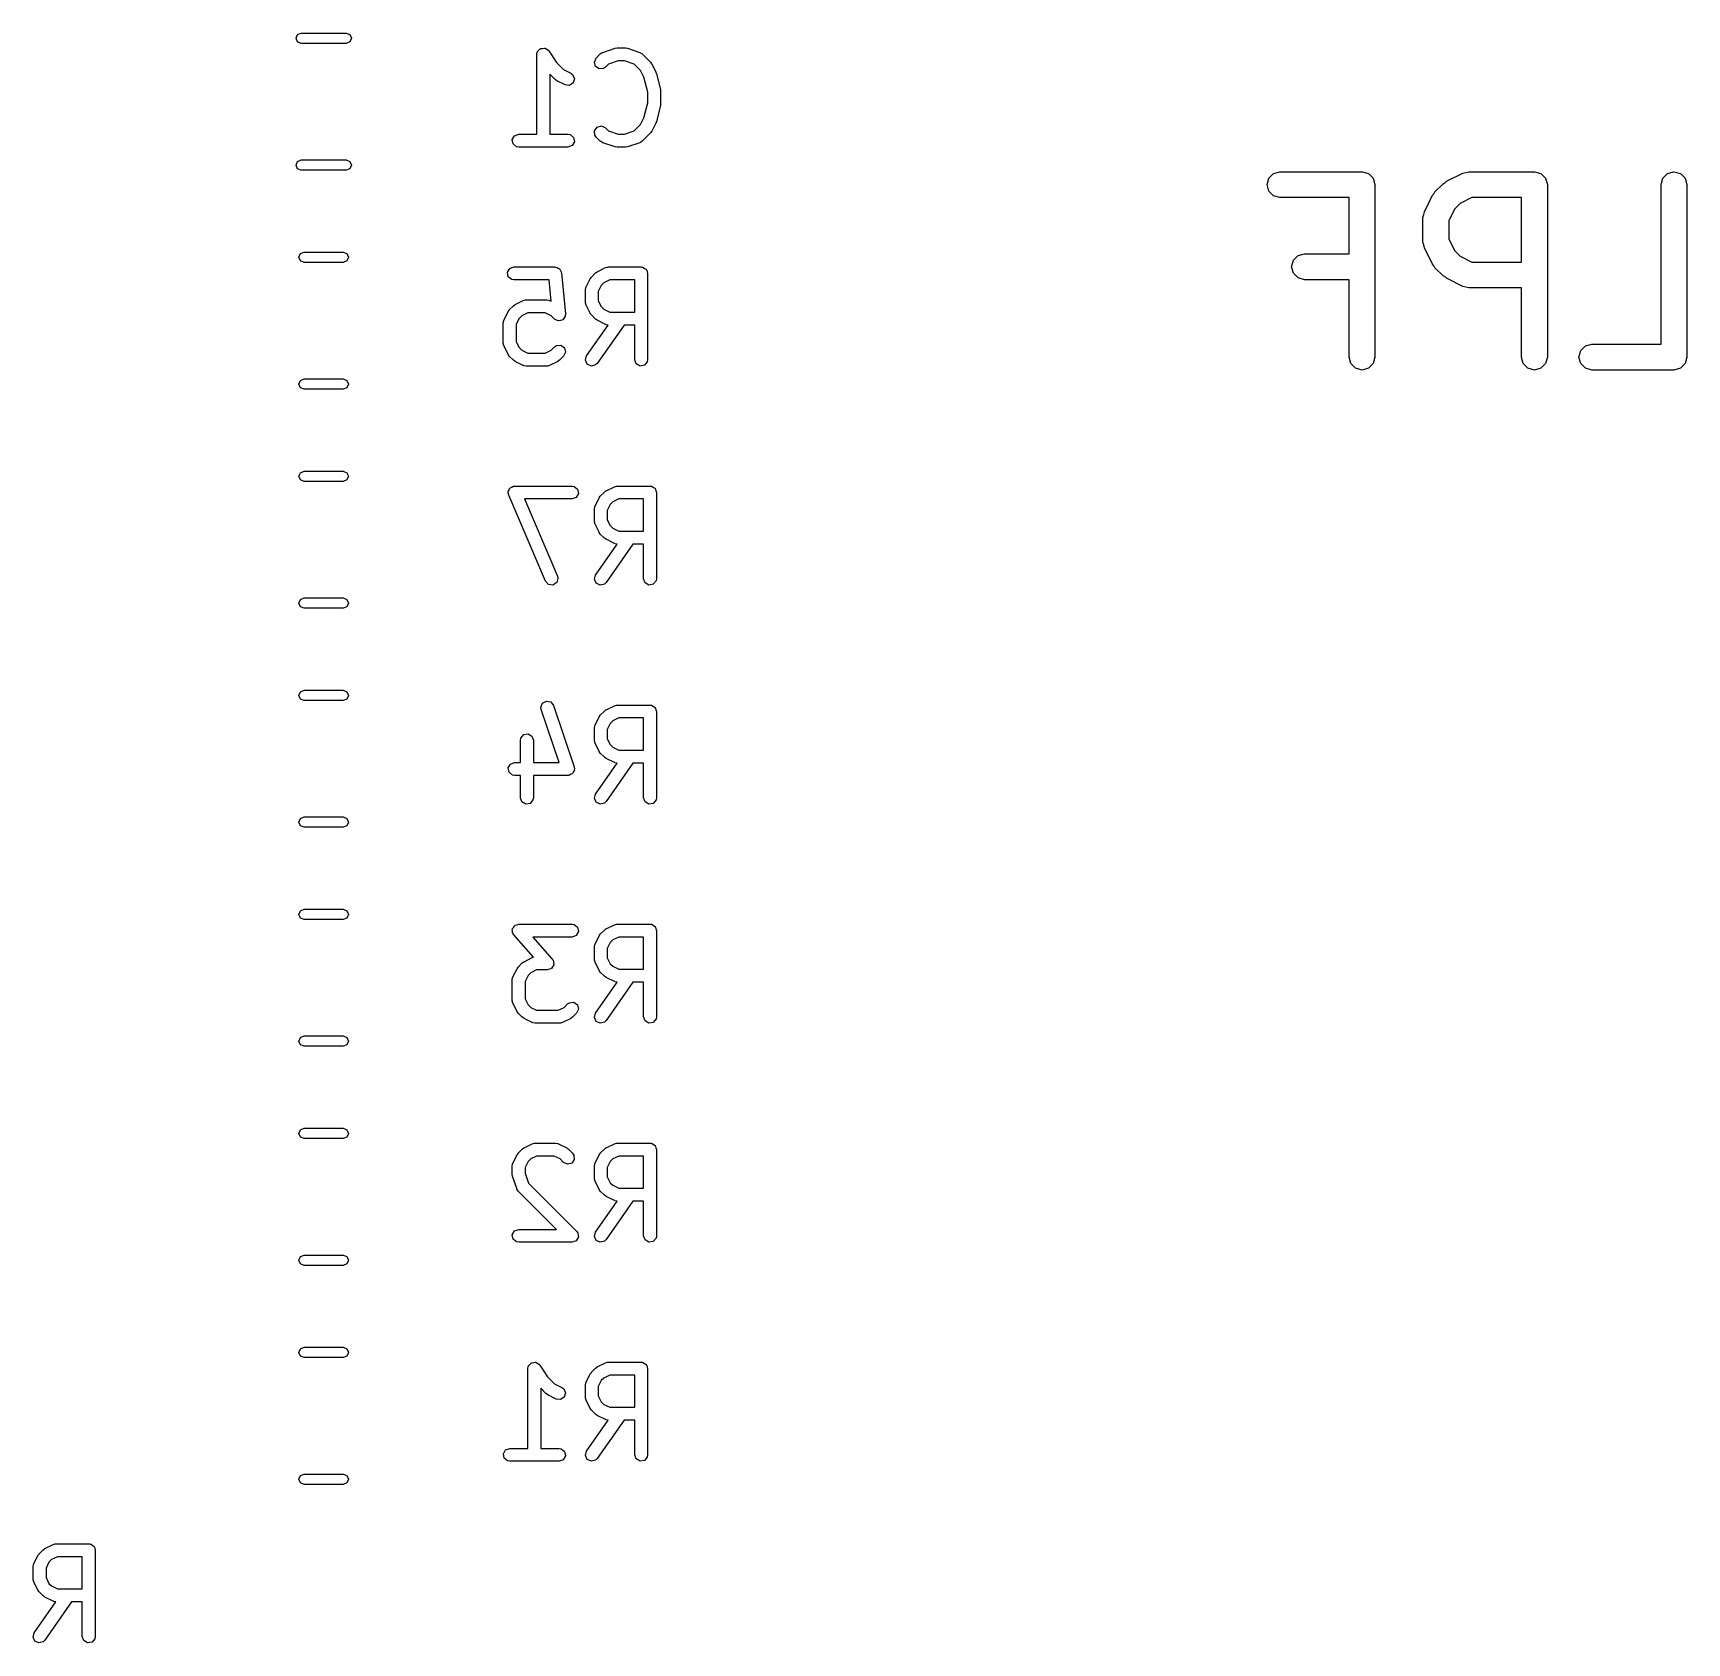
# Model space of a CAD drawing. Extents: x 62 to 228, y -146 to -46.
# Drawn here: x 109.53 to 128.72, y -65.35 to -46.68 of the extents above; entities that cross this region are included whole.
import ezdxf

# ---------------------------------------------------------------- set-up
doc = ezdxf.new("R2010")
doc.units = 0
doc.layers.add('BLACK', color=7, linetype='CONTINUOUS')

msp = doc.modelspace()

# ---------------------------------------------------------------- linework, layer by layer
at = {"layer": 'BLACK', "linetype": 'CONTINUOUS'}
for p, q in [((112.582, -46.7376), (112.599, -46.6952)), ((112.599, -46.78), (112.582, -46.7376)), ((112.599, -46.6952), (112.642, -46.6776)), ((112.642, -46.7976), (112.599, -46.78)), ((112.642, -46.6776), (113.164, -46.6776)), ((113.164, -46.7976), (112.642, -46.7976)), ((113.164, -46.6776), (113.207, -46.6952)), ((113.207, -46.78), (113.164, -46.7976)), ((113.207, -46.6952), (113.224, -46.7376)), ((113.224, -46.7376), (113.207, -46.78)), ((115.376, -46.925), (115.381, -46.8993)), ((115.376, -47.85), (115.376, -46.925)), ((115.381, -46.8993), (115.383, -46.896)), ((115.383, -46.896), (115.384, -46.8917)), ((115.384, -46.8917), (115.4, -46.8767)), ((115.4, -46.8767), (115.413, -46.86)), ((115.413, -46.86), (115.418, -46.8593)), ((115.418, -46.8593), (115.421, -46.8563)), ((115.421, -46.8563), (115.443, -46.8549)), ((115.443, -46.8549), (115.464, -46.8511)), ((115.464, -46.8511), (115.468, -46.8533)), ((115.468, -46.8533), (115.472, -46.853)), ((115.472, -46.853), (115.49, -46.8659)), ((115.49, -46.8659), (115.508, -46.8768)), ((115.508, -46.8768), (115.51, -46.8808)), ((115.51, -46.8808), (115.513, -46.8834)), ((115.513, -46.8834), (115.605, -47.0201)), ((116.043, -47.0137), (116.065, -46.9672)), ((116.065, -46.9672), (116.112, -46.9196)), ((116.112, -46.9196), (116.134, -46.9046)), ((116.134, -46.9046), (116.138, -46.9042)), ((116.138, -46.9042), (116.142, -46.9014)), ((116.142, -46.9014), (116.284, -46.8538)), ((116.32, -47), (116.206, -47.0382)), ((116.284, -46.8538), (116.307, -46.8505)), ((116.307, -46.8505), (116.308, -46.85)), ((116.308, -46.85), (116.403, -46.85)), ((116.391, -47), (116.32, -47)), ((116.506, -47.0382), (116.391, -47)), ((116.403, -46.85), (116.425, -46.8539)), ((116.425, -46.8539), (116.427, -46.8538)), ((116.427, -46.8538), (116.57, -46.9014)), ((116.57, -46.9014), (116.593, -46.9139)), ((116.593, -46.9139), (116.595, -46.9177)), ((116.595, -46.9177), (116.599, -46.9196)), ((116.599, -46.9196), (116.695, -47.0148)), ((115.588, -47.2161), (115.526, -47.1537)), ((115.526, -47.1537), (115.526, -47.85)), ((115.605, -47.0201), (115.686, -47.1014)), ((115.686, -47.1014), (115.77, -47.1436)), ((115.77, -47.1436), (115.791, -47.1591)), ((115.791, -47.1591), (115.812, -47.2062)), ((116.056, -47.0632), (116.043, -47.0137)), ((116.098, -47.0927), (116.056, -47.0632)), ((116.149, -47.0882), (116.098, -47.0927)), ((116.171, -47.0733), (116.149, -47.0882)), ((116.206, -47.0382), (116.171, -47.0733)), ((116.58, -47.1123), (116.506, -47.0382)), ((116.618, -47.1893), (116.58, -47.1123)), ((116.662, -47.3628), (116.618, -47.1893)), ((116.695, -47.0148), (116.707, -47.0332)), ((116.707, -47.0332), (116.709, -47.0343)), ((116.709, -47.0343), (116.756, -47.1295)), ((116.756, -47.1295), (116.76, -47.1419)), ((116.76, -47.1419), (116.762, -47.1449)), ((116.762, -47.1449), (116.809, -47.3354)), ((115.59, -47.2168), (115.588, -47.2161)), ((115.608, -47.2302), (115.59, -47.2168)), ((115.703, -47.2778), (115.608, -47.2302)), ((115.754, -47.2836), (115.703, -47.2778)), ((115.797, -47.2554), (115.754, -47.2836)), ((115.812, -47.2062), (115.797, -47.2554)), ((116.662, -47.4872), (116.662, -47.3628)), ((116.809, -47.3354), (116.811, -47.3503)), ((116.811, -47.3503), (116.812, -47.3536)), ((116.812, -47.3536), (116.812, -47.4964)), ((116.618, -47.6607), (116.662, -47.4872)), ((116.809, -47.5146), (116.762, -47.7051)), ((116.812, -47.4964), (116.809, -47.5112)), ((116.809, -47.5112), (116.809, -47.5146)), ((116.045, -47.8103), (116.075, -47.7683)), ((116.075, -47.7683), (116.124, -47.755)), ((116.124, -47.755), (116.171, -47.7767)), ((116.506, -47.8118), (116.58, -47.7377)), ((116.58, -47.7377), (116.618, -47.6607)), ((116.756, -47.7204), (116.709, -47.8157)), ((116.757, -47.7169), (116.756, -47.7204)), ((116.762, -47.7051), (116.757, -47.7169)), ((115.091, -47.912), (115.117, -47.8675)), ((115.1, -47.9625), (115.091, -47.912)), ((115.14, -47.9955), (115.1, -47.9625)), ((115.117, -47.8675), (115.165, -47.85)), ((115.165, -47.85), (115.376, -47.85)), ((115.526, -47.85), (115.737, -47.85)), ((115.737, -47.85), (115.762, -47.8545)), ((115.762, -47.8545), (115.802, -47.8875)), ((115.811, -47.938), (115.785, -47.9824)), ((115.802, -47.8875), (115.811, -47.938)), ((116.05, -47.8614), (116.045, -47.8103)), ((116.065, -47.8828), (116.05, -47.8614)), ((116.112, -47.9304), (116.065, -47.8828)), ((116.116, -47.9323), (116.112, -47.9304)), ((116.119, -47.9361), (116.116, -47.9323)), ((116.142, -47.9485), (116.119, -47.9361)), ((116.284, -47.9961), (116.142, -47.9485)), ((116.171, -47.7767), (116.206, -47.8118)), ((116.206, -47.8118), (116.32, -47.85)), ((116.32, -47.85), (116.391, -47.85)), ((116.391, -47.85), (116.506, -47.8118)), ((116.57, -47.9485), (116.427, -47.9961)), ((116.573, -47.9457), (116.57, -47.9485)), ((116.578, -47.9453), (116.573, -47.9457)), ((116.599, -47.9304), (116.578, -47.9453)), ((116.695, -47.8352), (116.599, -47.9304)), ((116.709, -47.8157), (116.695, -47.8337)), ((116.695, -47.8337), (116.695, -47.8352)), ((112.599, -48.1652), (112.642, -48.1476)), ((112.642, -48.1476), (113.164, -48.1476)), ((113.164, -48.1476), (113.207, -48.1652)), ((115.165, -48), (115.14, -47.9955)), ((115.737, -48), (115.165, -48)), ((115.785, -47.9824), (115.737, -48)), ((116.286, -47.9961), (116.284, -47.9961)), ((116.308, -48), (116.286, -47.9961)), ((116.403, -48), (116.308, -48)), ((116.405, -47.9994), (116.403, -48)), ((116.427, -47.9961), (116.405, -47.9994)), ((112.582, -48.2076), (112.599, -48.1652)), ((112.599, -48.25), (112.582, -48.2076)), ((112.642, -48.2676), (112.599, -48.25)), ((113.164, -48.2676), (112.642, -48.2676)), ((113.207, -48.25), (113.164, -48.2676)), ((113.207, -48.1652), (113.224, -48.2076)), ((113.224, -48.2076), (113.207, -48.25)), ((123.866, -48.3598), (123.921, -48.3049)), ((123.921, -48.3049), (123.996, -48.2848)), ((123.996, -48.2848), (124.948, -48.2848)), ((124.948, -48.2848), (125.023, -48.3049)), ((125.023, -48.3049), (125.078, -48.3598)), ((125.929, -48.3958), (126.119, -48.3006)), ((126.119, -48.3006), (126.153, -48.2937)), ((126.153, -48.2937), (126.186, -48.2848)), ((126.186, -48.2848), (126.948, -48.2848)), ((126.948, -48.2848), (127.023, -48.3049)), ((127.023, -48.3049), (127.078, -48.3598)), ((128.437, -48.3598), (128.492, -48.3049)), ((128.492, -48.3049), (128.567, -48.2848)), ((128.567, -48.2848), (128.642, -48.3049)), ((128.642, -48.3049), (128.697, -48.3598)), ((123.846, -48.4348), (123.866, -48.3598)), ((123.866, -48.5098), (123.846, -48.4348)), ((123.921, -48.5647), (123.866, -48.5098)), ((125.078, -48.3598), (125.098, -48.4348)), ((125.098, -48.4348), (125.098, -50.4348)), ((125.782, -48.5401), (125.794, -48.5192)), ((125.794, -48.5192), (125.89, -48.4239)), ((125.89, -48.4239), (125.911, -48.4119)), ((125.911, -48.4119), (125.929, -48.3958)), ((127.078, -48.3598), (127.098, -48.4348)), ((127.098, -48.4348), (127.098, -50.4348)), ((128.417, -48.4348), (128.437, -48.3598)), ((128.417, -50.2848), (128.417, -48.4348)), ((128.697, -48.3598), (128.717, -48.4348)), ((128.717, -48.4348), (128.717, -50.4348)), ((123.996, -48.5848), (123.921, -48.5647)), ((124.798, -48.5848), (123.996, -48.5848)), ((124.798, -49.2371), (124.798, -48.5848)), ((125.671, -48.7486), (125.766, -48.5582)), ((125.766, -48.5582), (125.782, -48.5401)), ((126.024, -48.7141), (125.955, -48.8511)), ((126.085, -48.6533), (126.024, -48.7141)), ((126.222, -48.5848), (126.085, -48.6533)), ((126.798, -48.5848), (126.222, -48.5848)), ((126.798, -49.3324), (126.798, -48.5848)), ((125.655, -48.8157), (125.664, -48.7824)), ((125.655, -49.1014), (125.655, -48.8157)), ((125.664, -48.7824), (125.671, -48.7486)), ((125.955, -48.8511), (125.955, -49.066)), ((125.664, -49.1347), (125.655, -49.1014)), ((125.955, -49.066), (126.024, -49.203)), ((112.616, -49.2776), (112.634, -49.2352)), ((112.634, -49.32), (112.616, -49.2776)), ((112.634, -49.2352), (112.676, -49.2176)), ((112.676, -49.2176), (113.13, -49.2176)), ((113.13, -49.2176), (113.172, -49.2352)), ((113.172, -49.2352), (113.19, -49.2776)), ((113.19, -49.2776), (113.172, -49.32)), ((124.152, -49.3121), (124.206, -49.2572)), ((124.206, -49.2572), (124.281, -49.2371)), ((124.281, -49.2371), (124.798, -49.2371)), ((125.671, -49.1685), (125.664, -49.1347)), ((125.766, -49.359), (125.671, -49.1685)), ((126.024, -49.203), (126.085, -49.2639)), ((126.085, -49.2639), (126.222, -49.3324)), ((112.676, -49.3376), (112.634, -49.32)), ((113.13, -49.3376), (112.676, -49.3376)), ((113.172, -49.32), (113.13, -49.3376)), ((115.036, -49.452), (115.061, -49.4075)), ((115.044, -49.5025), (115.036, -49.452)), ((115.061, -49.4075), (115.109, -49.39)), ((115.109, -49.39), (115.586, -49.39)), ((115.586, -49.39), (115.59, -49.3907)), ((115.59, -49.3907), (115.591, -49.3902)), ((115.591, -49.3902), (115.594, -49.3915)), ((115.594, -49.3915), (115.611, -49.3945)), ((115.611, -49.3945), (115.623, -49.4047)), ((115.623, -49.4047), (115.638, -49.4113)), ((115.638, -49.4113), (115.643, -49.4207)), ((115.643, -49.4207), (115.651, -49.4275)), ((115.651, -49.4275), (115.653, -49.4432)), ((115.653, -49.4432), (115.66, -49.4575)), ((115.66, -49.4575), (115.708, -49.9337)), ((116.009, -49.5072), (116.056, -49.4596)), ((116.056, -49.4596), (116.075, -49.4467)), ((116.075, -49.4467), (116.076, -49.4455)), ((116.076, -49.4455), (116.171, -49.3979)), ((116.171, -49.3979), (116.196, -49.3905)), ((116.196, -49.3905), (116.2, -49.3915)), ((116.2, -49.3915), (116.205, -49.39)), ((116.205, -49.39), (116.586, -49.39)), ((116.586, -49.39), (116.595, -49.3917)), ((116.595, -49.3917), (116.599, -49.3911)), ((116.599, -49.3911), (116.602, -49.3928)), ((116.602, -49.3928), (116.611, -49.3945)), ((116.611, -49.3945), (116.626, -49.407)), ((116.626, -49.407), (116.643, -49.4168)), ((116.643, -49.4168), (116.645, -49.4231)), ((116.645, -49.4231), (116.651, -49.4275)), ((116.651, -49.4275), (116.654, -49.4467)), ((116.654, -49.4467), (116.661, -49.465)), ((116.661, -49.465), (116.661, -50.465)), ((124.131, -49.3871), (124.152, -49.3121)), ((124.152, -49.4621), (124.131, -49.3871)), ((124.206, -49.517), (124.152, -49.4621)), ((125.782, -49.3771), (125.766, -49.359)), ((125.794, -49.398), (125.782, -49.3771)), ((125.89, -49.4932), (125.794, -49.398)), ((125.911, -49.5053), (125.89, -49.4932)), ((126.222, -49.3324), (126.798, -49.3324)), ((115.084, -49.5355), (115.044, -49.5025)), ((115.109, -49.54), (115.084, -49.5355)), ((115.518, -49.54), (115.109, -49.54)), ((115.543, -49.7882), (115.518, -49.54)), ((115.939, -49.6555), (115.944, -49.6298)), ((115.939, -49.7983), (115.939, -49.6555)), ((115.944, -49.6298), (115.947, -49.6264)), ((115.947, -49.6219), (115.995, -49.5267)), ((115.947, -49.6264), (115.947, -49.6219)), ((115.995, -49.5267), (116.008, -49.5087)), ((116.008, -49.5087), (116.009, -49.5072)), ((116.123, -49.6046), (116.089, -49.6732)), ((116.089, -49.6732), (116.089, -49.7806)), ((116.154, -49.5742), (116.123, -49.6046)), ((116.222, -49.54), (116.154, -49.5742)), ((116.511, -49.54), (116.222, -49.54)), ((116.511, -49.9138), (116.511, -49.54)), ((124.281, -49.5371), (124.206, -49.517)), ((124.798, -49.5371), (124.281, -49.5371)), ((124.798, -50.4348), (124.798, -49.5371)), ((125.929, -49.5213), (125.911, -49.5053)), ((126.119, -49.6165), (125.929, -49.5213)), ((126.153, -49.6235), (126.119, -49.6165)), ((126.186, -49.6324), (126.153, -49.6235)), ((126.798, -49.6324), (126.186, -49.6324)), ((126.798, -50.4348), (126.798, -49.6324)), ((115.056, -49.8881), (115.104, -49.8405)), ((115.104, -49.8405), (115.122, -49.8277)), ((115.122, -49.8277), (115.123, -49.8265)), ((115.123, -49.8265), (115.219, -49.7789)), ((115.219, -49.7789), (115.244, -49.7714)), ((115.244, -49.7714), (115.248, -49.7725)), ((115.248, -49.7725), (115.252, -49.7709)), ((115.252, -49.7709), (115.49, -49.7709)), ((115.49, -49.7709), (115.516, -49.7755)), ((115.516, -49.7755), (115.519, -49.7783)), ((115.519, -49.7783), (115.524, -49.7789)), ((115.524, -49.7789), (115.543, -49.7882)), ((115.941, -49.8025), (115.939, -49.7983)), ((115.94, -49.8069), (115.941, -49.8025)), ((115.947, -49.8319), (115.94, -49.8069)), ((115.995, -49.9271), (115.947, -49.8319)), ((116.089, -49.7806), (116.123, -49.8491)), ((116.123, -49.8491), (116.154, -49.8795)), ((116.154, -49.8795), (116.222, -49.9138)), ((114.987, -50.0364), (114.991, -50.0108)), ((114.987, -50.2745), (114.987, -50.0364)), ((114.991, -50.0108), (114.994, -50.0073)), ((114.994, -50.0073), (114.995, -50.0029)), ((114.995, -50.0029), (115.042, -49.9076)), ((115.042, -49.9076), (115.056, -49.8896)), ((115.056, -49.8896), (115.056, -49.8881)), ((115.171, -49.9856), (115.137, -50.0541)), ((115.137, -50.0541), (115.137, -50.2568)), ((115.201, -49.9552), (115.171, -49.9856)), ((115.27, -49.9209), (115.201, -49.9552)), ((115.473, -49.9209), (115.27, -49.9209)), ((115.541, -49.9552), (115.473, -49.9209)), ((115.58, -49.9942), (115.541, -49.9552)), ((115.581, -49.9944), (115.58, -49.9942)), ((115.581, -49.9949), (115.581, -49.9944)), ((115.604, -50.0052), (115.581, -49.9949)), ((115.627, -50.0159), (115.604, -50.0052)), ((115.628, -50.016), (115.627, -50.0158)), ((115.627, -50.0158), (115.627, -50.0159)), ((115.652, -50.0091), (115.628, -50.016)), ((115.676, -50.0026), (115.652, -50.0091)), ((115.677, -50.0022), (115.676, -50.0026)), ((115.691, -49.9812), (115.677, -50.0021)), ((115.677, -50.0021), (115.677, -50.0022)), ((115.706, -49.9606), (115.691, -49.9812)), ((115.708, -49.9337), (115.706, -49.9597)), ((115.706, -49.9597), (115.706, -49.9601)), ((115.706, -49.9601), (115.706, -49.9606)), ((115.953, -50.422), (116.204, -50.0636)), ((115.996, -49.9282), (115.995, -49.9271)), ((116.009, -49.9466), (115.996, -49.9282)), ((116.056, -49.9942), (116.009, -49.9466)), ((116.058, -49.9949), (116.056, -49.9942)), ((116.076, -50.0083), (116.058, -49.9949)), ((116.171, -50.0559), (116.076, -50.0083)), ((116.387, -50.0638), (116.076, -50.508)), ((116.176, -50.0564), (116.171, -50.0559)), ((116.179, -50.0593), (116.176, -50.0564)), ((116.204, -50.0636), (116.179, -50.0593)), ((116.222, -49.9138), (116.511, -49.9138)), ((116.511, -50.0638), (116.387, -50.0638)), ((116.511, -50.465), (116.511, -50.0638)), ((115.137, -50.2568), (115.171, -50.3253)), ((114.988, -50.2787), (114.987, -50.2745)), ((114.987, -50.2831), (114.988, -50.2787)), ((114.995, -50.308), (114.987, -50.2831)), ((115.042, -50.4033), (114.995, -50.308)), ((115.044, -50.4044), (115.042, -50.4033)), ((115.056, -50.4228), (115.044, -50.4044)), ((115.104, -50.4704), (115.056, -50.4228)), ((115.171, -50.3253), (115.201, -50.3557)), ((115.201, -50.3557), (115.27, -50.39)), ((115.27, -50.39), (115.473, -50.39)), ((115.473, -50.39), (115.541, -50.3557)), ((115.541, -50.3557), (115.58, -50.3167)), ((115.58, -50.3167), (115.602, -50.3018)), ((115.602, -50.3018), (115.653, -50.2973)), ((115.686, -50.4228), (115.639, -50.4704)), ((115.653, -50.2973), (115.695, -50.3267)), ((115.708, -50.3763), (115.686, -50.4228)), ((115.695, -50.3267), (115.708, -50.3763)), ((115.939, -50.4715), (115.953, -50.422)), ((124.818, -50.5098), (124.798, -50.4348)), ((125.098, -50.4348), (125.078, -50.5098)), ((126.818, -50.5098), (126.798, -50.4348)), ((127.098, -50.4348), (127.078, -50.5098)), ((127.465, -50.4348), (127.485, -50.3598)), ((127.485, -50.5098), (127.465, -50.4348)), ((127.485, -50.3598), (127.54, -50.3049)), ((127.54, -50.3049), (127.615, -50.2848)), ((127.615, -50.2848), (128.417, -50.2848)), ((128.717, -50.4348), (128.697, -50.5098)), ((115.105, -50.4711), (115.104, -50.4704)), ((115.123, -50.4844), (115.105, -50.4711)), ((115.219, -50.5321), (115.123, -50.4844)), ((115.223, -50.5326), (115.219, -50.5321)), ((115.227, -50.5355), (115.223, -50.5326)), ((115.252, -50.54), (115.227, -50.5355)), ((115.49, -50.54), (115.252, -50.54)), ((115.495, -50.5384), (115.49, -50.54)), ((115.499, -50.5395), (115.495, -50.5384)), ((115.524, -50.5321), (115.499, -50.5395)), ((115.619, -50.4844), (115.524, -50.5321)), ((115.62, -50.4833), (115.619, -50.4844)), ((115.639, -50.4704), (115.62, -50.4833)), ((115.961, -50.518), (115.939, -50.4715)), ((116.008, -50.5397), (115.961, -50.518)), ((116.057, -50.5264), (116.008, -50.5397)), ((116.076, -50.508), (116.057, -50.5264)), ((116.528, -50.5132), (116.511, -50.465)), ((116.573, -50.5388), (116.528, -50.5132)), ((116.623, -50.5299), (116.573, -50.5388)), ((116.656, -50.4906), (116.623, -50.5299)), ((116.661, -50.465), (116.656, -50.4906)), ((124.873, -50.5647), (124.818, -50.5098)), ((124.948, -50.5848), (124.873, -50.5647)), ((125.023, -50.5647), (124.948, -50.5848)), ((125.078, -50.5098), (125.023, -50.5647)), ((126.873, -50.5647), (126.818, -50.5098)), ((126.948, -50.5848), (126.873, -50.5647)), ((127.023, -50.5647), (126.948, -50.5848)), ((127.078, -50.5098), (127.023, -50.5647)), ((127.54, -50.5647), (127.485, -50.5098)), ((127.615, -50.5848), (127.54, -50.5647)), ((128.567, -50.5848), (127.615, -50.5848)), ((128.642, -50.5647), (128.567, -50.5848)), ((128.697, -50.5098), (128.642, -50.5647)), ((112.616, -50.7476), (112.634, -50.7052)), ((112.634, -50.79), (112.616, -50.7476)), ((112.634, -50.7052), (112.676, -50.6876)), ((112.676, -50.8076), (112.634, -50.79)), ((112.676, -50.6876), (113.13, -50.6876)), ((113.13, -50.8076), (112.676, -50.8076)), ((113.13, -50.6876), (113.172, -50.7052)), ((113.172, -50.79), (113.13, -50.8076)), ((113.172, -50.7052), (113.19, -50.7476)), ((113.19, -50.7476), (113.172, -50.79)), ((112.616, -51.8176), (112.634, -51.7752)), ((112.634, -51.7752), (112.676, -51.7576)), ((112.676, -51.7576), (113.13, -51.7576)), ((113.13, -51.7576), (113.172, -51.7752)), ((113.172, -51.7752), (113.19, -51.8176)), ((112.634, -51.86), (112.616, -51.8176)), ((112.676, -51.8776), (112.634, -51.86)), ((113.13, -51.8776), (112.676, -51.8776)), ((113.172, -51.86), (113.13, -51.8776)), ((113.19, -51.8176), (113.172, -51.86)), ((115.044, -51.992), (115.053, -51.9768)), ((115.053, -51.9768), (115.058, -51.9601)), ((115.058, -51.9601), (115.065, -51.9552)), ((115.065, -51.9552), (115.069, -51.9475)), ((115.069, -51.9475), (115.086, -51.9415)), ((115.086, -51.9415), (115.101, -51.932)), ((115.101, -51.932), (115.109, -51.933)), ((115.109, -51.933), (115.118, -51.93)), ((115.118, -51.93), (115.784, -51.93)), ((115.784, -51.93), (115.81, -51.9345)), ((115.81, -51.9345), (115.849, -51.9675)), ((115.849, -51.9675), (115.858, -52.018)), ((116.16, -51.9996), (116.178, -51.9867)), ((116.178, -51.9867), (116.179, -51.9855)), ((116.179, -51.9855), (116.275, -51.9379)), ((116.275, -51.9379), (116.3, -51.9305)), ((116.3, -51.9305), (116.304, -51.9315)), ((116.304, -51.9315), (116.308, -51.93)), ((116.308, -51.93), (116.689, -51.93)), ((116.689, -51.93), (116.699, -51.9317)), ((116.699, -51.9317), (116.702, -51.9311)), ((116.702, -51.9311), (116.705, -51.9328)), ((116.705, -51.9328), (116.715, -51.9345)), ((116.715, -51.9345), (116.73, -51.947)), ((116.73, -51.947), (116.747, -51.9568)), ((116.747, -51.9568), (116.749, -51.9631)), ((116.749, -51.9631), (116.754, -51.9675)), ((116.754, -51.9675), (116.757, -51.9867)), ((116.757, -51.9867), (116.764, -52.005)), ((115.043, -52.0092), (115.045, -52.0007)), ((115.049, -52.0345), (115.043, -52.0092)), ((115.045, -52.0007), (115.044, -51.992)), ((115.477, -53.0345), (115.049, -52.0345)), ((115.784, -52.08), (115.231, -52.08)), ((115.231, -52.08), (115.615, -52.9754)), ((115.833, -52.0624), (115.784, -52.08)), ((115.858, -52.018), (115.833, -52.0624)), ((116.043, -52.1955), (116.047, -52.1698)), ((116.047, -52.1698), (116.05, -52.1664)), ((116.05, -52.1664), (116.051, -52.1619)), ((116.051, -52.1619), (116.098, -52.0667)), ((116.098, -52.0667), (116.112, -52.0487)), ((116.112, -52.0472), (116.16, -51.9996)), ((116.112, -52.0487), (116.112, -52.0472)), ((116.227, -52.1446), (116.193, -52.2132)), ((116.257, -52.1142), (116.227, -52.1446)), ((116.326, -52.08), (116.257, -52.1142)), ((116.614, -52.08), (116.326, -52.08)), ((116.614, -52.4538), (116.614, -52.08)), ((116.764, -52.005), (116.764, -53.005)), ((116.043, -52.3383), (116.043, -52.1955)), ((116.044, -52.3425), (116.043, -52.3383)), ((116.043, -52.3469), (116.044, -52.3425)), ((116.051, -52.3719), (116.043, -52.3469)), ((116.098, -52.4671), (116.051, -52.3719)), ((116.193, -52.2132), (116.193, -52.3206)), ((116.193, -52.3206), (116.227, -52.3891)), ((116.099, -52.4682), (116.098, -52.4671)), ((116.112, -52.4866), (116.099, -52.4682)), ((116.16, -52.5342), (116.112, -52.4866)), ((116.161, -52.5349), (116.16, -52.5342)), ((116.179, -52.5483), (116.161, -52.5349)), ((116.275, -52.5959), (116.179, -52.5483)), ((116.227, -52.3891), (116.257, -52.4195)), ((116.257, -52.4195), (116.326, -52.4538)), ((116.326, -52.4538), (116.614, -52.4538)), ((116.056, -52.962), (116.307, -52.6036)), ((116.49, -52.6038), (116.179, -53.048)), ((116.279, -52.5964), (116.275, -52.5959)), ((116.282, -52.5993), (116.279, -52.5964)), ((116.307, -52.6036), (116.282, -52.5993)), ((116.614, -52.6038), (116.49, -52.6038)), ((116.614, -53.005), (116.614, -52.6038)), ((115.512, -53.0719), (115.477, -53.0345)), ((115.563, -53.078), (115.512, -53.0719)), ((115.606, -53.0499), (115.563, -53.078)), ((115.621, -53.0008), (115.606, -53.0499)), ((115.615, -52.9754), (115.621, -53.0008)), ((116.043, -53.0115), (116.056, -52.962)), ((116.065, -53.058), (116.043, -53.0115)), ((116.111, -53.0797), (116.065, -53.058)), ((116.161, -53.0664), (116.111, -53.0797)), ((116.179, -53.048), (116.161, -53.0664)), ((116.632, -53.0532), (116.614, -53.005)), ((116.676, -53.0788), (116.632, -53.0532)), ((116.727, -53.0699), (116.676, -53.0788)), ((116.76, -53.0306), (116.727, -53.0699)), ((116.764, -53.005), (116.76, -53.0306)), ((112.616, -53.2876), (112.634, -53.2452)), ((112.634, -53.33), (112.616, -53.2876)), ((112.634, -53.2452), (112.676, -53.2276)), ((112.676, -53.3476), (112.634, -53.33)), ((112.676, -53.2276), (113.13, -53.2276)), ((113.13, -53.2276), (113.172, -53.2452)), ((113.172, -53.33), (113.13, -53.3476)), ((113.172, -53.2452), (113.19, -53.2876)), ((113.19, -53.2876), (113.172, -53.33)), ((113.13, -53.3476), (112.676, -53.3476)), ((112.616, -54.3576), (112.634, -54.3152)), ((112.634, -54.4), (112.616, -54.3576)), ((112.634, -54.3152), (112.676, -54.2976)), ((112.676, -54.4176), (112.634, -54.4)), ((112.676, -54.2976), (113.13, -54.2976)), ((113.13, -54.4176), (112.676, -54.4176)), ((113.13, -54.2976), (113.172, -54.3152)), ((113.172, -54.4), (113.13, -54.4176)), ((113.172, -54.3152), (113.19, -54.3576)), ((113.19, -54.3576), (113.172, -54.4)), ((115.424, -54.4953), (115.443, -54.4476)), ((115.443, -54.4476), (115.488, -54.4232)), ((115.488, -54.4232), (115.538, -54.4335)), ((115.538, -54.4335), (115.57, -54.4736)), ((115.57, -54.4736), (115.808, -55.1879)), ((116.179, -54.5255), (116.275, -54.4779)), ((116.275, -54.4779), (116.3, -54.4705)), ((116.3, -54.4705), (116.304, -54.4715)), ((116.304, -54.4715), (116.308, -54.47)), ((116.308, -54.47), (116.689, -54.47)), ((116.689, -54.47), (116.699, -54.4717)), ((116.699, -54.4717), (116.702, -54.4711)), ((116.702, -54.4711), (116.705, -54.4728)), ((116.705, -54.4728), (116.715, -54.4745)), ((116.715, -54.4745), (116.73, -54.487)), ((115.427, -54.5211), (115.424, -54.4953)), ((115.633, -55.1366), (115.427, -54.5211)), ((116.051, -54.7019), (116.098, -54.6067)), ((116.098, -54.6067), (116.112, -54.5887)), ((116.112, -54.5872), (116.16, -54.5396)), ((116.112, -54.5887), (116.112, -54.5872)), ((116.16, -54.5396), (116.178, -54.5267)), ((116.178, -54.5267), (116.179, -54.5255)), ((116.257, -54.6542), (116.227, -54.6846)), ((116.326, -54.62), (116.257, -54.6542)), ((116.614, -54.62), (116.326, -54.62)), ((116.614, -54.9938), (116.614, -54.62)), ((116.73, -54.487), (116.747, -54.4968)), ((116.747, -54.4968), (116.749, -54.5031)), ((116.749, -54.5031), (116.754, -54.5075)), ((116.754, -54.5075), (116.757, -54.5267)), ((116.757, -54.5267), (116.764, -54.545)), ((116.764, -54.545), (116.764, -55.545)), ((115.186, -54.8783), (115.19, -54.8527)), ((115.19, -54.8527), (115.223, -54.8134)), ((115.223, -54.8134), (115.274, -54.8045)), ((115.274, -54.8045), (115.318, -54.8301)), ((115.318, -54.8301), (115.336, -54.8783)), ((116.043, -54.7355), (116.047, -54.7098)), ((116.043, -54.8783), (116.043, -54.7355)), ((116.047, -54.7098), (116.05, -54.7064)), ((116.05, -54.7064), (116.051, -54.7019)), ((116.227, -54.6846), (116.193, -54.7532)), ((116.193, -54.7532), (116.193, -54.8606)), ((116.193, -54.8606), (116.227, -54.9291)), ((115.186, -55.1366), (115.186, -54.8783)), ((115.336, -54.8783), (115.336, -55.1366)), ((116.044, -54.8825), (116.043, -54.8783)), ((116.043, -54.8869), (116.044, -54.8825)), ((116.051, -54.9119), (116.043, -54.8869)), ((116.098, -55.0071), (116.051, -54.9119)), ((116.099, -55.0082), (116.098, -55.0071)), ((116.112, -55.0266), (116.099, -55.0082)), ((116.16, -55.0742), (116.112, -55.0266)), ((116.227, -54.9291), (116.257, -54.9595)), ((116.257, -54.9595), (116.326, -54.9938)), ((116.326, -54.9938), (116.614, -54.9938)), ((115.044, -55.1986), (115.069, -55.1542)), ((115.053, -55.2491), (115.044, -55.1986)), ((115.092, -55.2821), (115.053, -55.2491)), ((115.069, -55.1542), (115.118, -55.1366)), ((115.118, -55.1366), (115.186, -55.1366)), ((115.336, -55.1366), (115.633, -55.1366)), ((115.8, -55.2424), (115.793, -55.2614)), ((115.811, -55.2247), (115.8, -55.2424)), ((115.808, -55.1879), (115.812, -55.2137)), ((115.812, -55.2137), (115.81, -55.219)), ((115.81, -55.219), (115.811, -55.2247)), ((116.056, -55.502), (116.307, -55.1436)), ((116.161, -55.0749), (116.16, -55.0742)), ((116.179, -55.0883), (116.161, -55.0749)), ((116.275, -55.1359), (116.179, -55.0883)), ((116.49, -55.1438), (116.179, -55.588)), ((116.279, -55.1364), (116.275, -55.1359)), ((116.282, -55.1393), (116.279, -55.1364)), ((116.307, -55.1436), (116.282, -55.1393)), ((116.614, -55.1438), (116.49, -55.1438)), ((116.614, -55.545), (116.614, -55.1438)), ((115.118, -55.2866), (115.092, -55.2821)), ((115.186, -55.2866), (115.118, -55.2866)), ((115.186, -55.545), (115.186, -55.2866)), ((115.737, -55.2866), (115.336, -55.2866)), ((115.336, -55.2866), (115.336, -55.545)), ((115.742, -55.2847), (115.737, -55.2866)), ((115.748, -55.2858), (115.742, -55.2847)), ((115.766, -55.2761), (115.748, -55.2858)), ((115.785, -55.2691), (115.766, -55.2761)), ((115.788, -55.2641), (115.785, -55.2691)), ((115.793, -55.2614), (115.788, -55.2641)), ((115.203, -55.5932), (115.186, -55.545)), ((115.247, -55.6188), (115.203, -55.5932)), ((115.298, -55.6099), (115.247, -55.6188)), ((115.331, -55.5706), (115.298, -55.6099)), ((115.336, -55.545), (115.331, -55.5706)), ((116.043, -55.5515), (116.056, -55.502)), ((116.065, -55.598), (116.043, -55.5515)), ((116.111, -55.6197), (116.065, -55.598)), ((116.161, -55.6064), (116.111, -55.6197)), ((116.179, -55.588), (116.161, -55.6064)), ((116.632, -55.5932), (116.614, -55.545)), ((116.676, -55.6188), (116.632, -55.5932)), ((116.727, -55.6099), (116.676, -55.6188)), ((116.76, -55.5706), (116.727, -55.6099)), ((116.764, -55.545), (116.76, -55.5706)), ((112.616, -55.8276), (112.634, -55.7852)), ((112.634, -55.87), (112.616, -55.8276)), ((112.634, -55.7852), (112.676, -55.7676)), ((112.676, -55.7676), (113.13, -55.7676)), ((113.13, -55.7676), (113.172, -55.7852)), ((113.172, -55.7852), (113.19, -55.8276)), ((113.19, -55.8276), (113.172, -55.87)), ((112.676, -55.8876), (112.634, -55.87)), ((113.13, -55.8876), (112.676, -55.8876)), ((113.172, -55.87), (113.13, -55.8876)), ((112.616, -56.8976), (112.634, -56.8552)), ((112.634, -56.94), (112.616, -56.8976)), ((112.634, -56.8552), (112.676, -56.8376)), ((112.676, -56.9576), (112.634, -56.94)), ((112.676, -56.8376), (113.13, -56.8376)), ((113.13, -56.9576), (112.676, -56.9576)), ((113.13, -56.8376), (113.172, -56.8552)), ((113.172, -56.94), (113.13, -56.9576)), ((113.172, -56.8552), (113.19, -56.8976)), ((113.19, -56.8976), (113.172, -56.94)), ((115.091, -57.072), (115.094, -57.0668)), ((115.095, -57.0919), (115.091, -57.072)), ((115.094, -57.0608), (115.107, -57.045)), ((115.094, -57.0668), (115.094, -57.0608)), ((115.095, -57.1121), (115.095, -57.0919)), ((115.1, -57.1194), (115.095, -57.1121)), ((115.1, -57.1225), (115.1, -57.1194)), ((115.103, -57.1247), (115.1, -57.1225)), ((115.109, -57.1344), (115.103, -57.1247)), ((115.107, -57.045), (115.117, -57.0275)), ((115.337, -57.3946), (115.109, -57.1344)), ((115.117, -57.0275), (115.123, -57.0255)), ((115.123, -57.0255), (115.126, -57.0208)), ((115.126, -57.0208), (115.146, -57.0169)), ((115.146, -57.0169), (115.165, -57.01)), ((115.165, -57.01), (115.784, -57.01)), ((115.784, -57.16), (115.331, -57.16)), ((115.331, -57.16), (115.555, -57.4165)), ((115.784, -57.01), (115.81, -57.0145)), ((115.833, -57.1424), (115.784, -57.16)), ((115.81, -57.0145), (115.849, -57.0475)), ((115.858, -57.098), (115.833, -57.1424)), ((115.849, -57.0475), (115.858, -57.098)), ((116.051, -57.2419), (116.098, -57.1467)), ((116.098, -57.1467), (116.112, -57.1287)), ((116.112, -57.1272), (116.16, -57.0796)), ((116.112, -57.1287), (116.112, -57.1272)), ((116.16, -57.0796), (116.178, -57.0667)), ((116.178, -57.0667), (116.179, -57.0655)), ((116.179, -57.0655), (116.275, -57.0179)), ((116.326, -57.16), (116.257, -57.1942)), ((116.275, -57.0179), (116.3, -57.0105)), ((116.3, -57.0105), (116.304, -57.0115)), ((116.304, -57.0115), (116.308, -57.01)), ((116.308, -57.01), (116.689, -57.01)), ((116.614, -57.16), (116.326, -57.16)), ((116.614, -57.5338), (116.614, -57.16)), ((116.689, -57.01), (116.699, -57.0117)), ((116.699, -57.0117), (116.702, -57.0111)), ((116.702, -57.0111), (116.705, -57.0128)), ((116.705, -57.0128), (116.715, -57.0145)), ((116.715, -57.0145), (116.73, -57.027)), ((116.73, -57.027), (116.747, -57.0368)), ((116.747, -57.0368), (116.749, -57.0431)), ((116.749, -57.0431), (116.754, -57.0475)), ((116.754, -57.0475), (116.757, -57.0667)), ((116.757, -57.0667), (116.764, -57.085)), ((116.764, -57.085), (116.764, -58.085)), ((116.043, -57.2755), (116.047, -57.2498)), ((116.043, -57.4183), (116.043, -57.2755)), ((116.047, -57.2498), (116.05, -57.2464)), ((116.05, -57.2464), (116.051, -57.2419)), ((116.227, -57.2246), (116.193, -57.2932)), ((116.193, -57.2932), (116.193, -57.4006)), ((116.257, -57.1942), (116.227, -57.2246)), ((115.098, -57.6229), (115.146, -57.5276)), ((115.146, -57.5276), (115.159, -57.5096)), ((115.159, -57.5096), (115.16, -57.5081)), ((115.16, -57.5081), (115.207, -57.4605)), ((115.207, -57.4605), (115.226, -57.4477)), ((115.226, -57.4477), (115.227, -57.4465)), ((115.227, -57.4465), (115.322, -57.3989)), ((115.373, -57.5409), (115.305, -57.5752)), ((115.322, -57.3989), (115.337, -57.3946)), ((115.499, -57.5409), (115.373, -57.5409)), ((115.518, -57.534), (115.499, -57.5409)), ((115.537, -57.5301), (115.518, -57.534)), ((115.541, -57.5254), (115.537, -57.5301)), ((115.547, -57.5234), (115.541, -57.5254)), ((115.557, -57.5059), (115.547, -57.5234)), ((115.555, -57.4165), (115.561, -57.4262)), ((115.57, -57.4901), (115.557, -57.5059)), ((115.561, -57.4262), (115.564, -57.4284)), ((115.564, -57.4284), (115.564, -57.4315)), ((115.564, -57.4315), (115.569, -57.4388)), ((115.569, -57.4388), (115.569, -57.459)), ((115.569, -57.459), (115.572, -57.479)), ((115.572, -57.479), (115.569, -57.4841)), ((115.569, -57.4841), (115.57, -57.4901)), ((116.044, -57.4225), (116.043, -57.4183)), ((116.043, -57.4269), (116.044, -57.4225)), ((116.051, -57.4519), (116.043, -57.4269)), ((116.098, -57.5471), (116.051, -57.4519)), ((116.099, -57.5482), (116.098, -57.5471)), ((116.112, -57.5666), (116.099, -57.5482)), ((116.193, -57.4006), (116.227, -57.4691)), ((116.227, -57.4691), (116.257, -57.4995)), ((116.257, -57.4995), (116.326, -57.5338)), ((116.326, -57.5338), (116.614, -57.5338)), ((115.09, -57.6564), (115.095, -57.6308)), ((115.09, -57.8945), (115.09, -57.6564)), ((115.095, -57.6308), (115.098, -57.6273)), ((115.098, -57.6273), (115.098, -57.6229)), ((115.275, -57.6056), (115.24, -57.6741)), ((115.24, -57.6741), (115.24, -57.8768)), ((115.305, -57.5752), (115.275, -57.6056)), ((116.056, -58.042), (116.307, -57.6836)), ((116.16, -57.6142), (116.112, -57.5666)), ((116.161, -57.6149), (116.16, -57.6142)), ((116.179, -57.6283), (116.161, -57.6149)), ((116.275, -57.6759), (116.179, -57.6283)), ((116.49, -57.6838), (116.179, -58.128)), ((116.279, -57.6764), (116.275, -57.6759)), ((116.282, -57.6793), (116.279, -57.6764)), ((116.307, -57.6836), (116.282, -57.6793)), ((116.614, -57.6838), (116.49, -57.6838)), ((116.614, -58.085), (116.614, -57.6838)), ((115.092, -57.8987), (115.09, -57.8945)), ((115.091, -57.9031), (115.092, -57.8987)), ((115.098, -57.928), (115.091, -57.9031)), ((115.146, -58.0233), (115.098, -57.928)), ((115.24, -57.8768), (115.275, -57.9453)), ((115.692, -57.9757), (115.731, -57.9367)), ((115.731, -57.9367), (115.753, -57.9218)), ((115.753, -57.9218), (115.804, -57.9173)), ((115.804, -57.9173), (115.846, -57.9467)), ((115.147, -58.0244), (115.146, -58.0233)), ((115.16, -58.0428), (115.147, -58.0244)), ((115.207, -58.0904), (115.16, -58.0428)), ((115.209, -58.0911), (115.207, -58.0904)), ((115.227, -58.1044), (115.209, -58.0911)), ((115.322, -58.1521), (115.227, -58.1044)), ((115.275, -57.9453), (115.305, -57.9757)), ((115.305, -57.9757), (115.373, -58.01)), ((115.373, -58.01), (115.624, -58.01)), ((115.624, -58.01), (115.692, -57.9757)), ((115.77, -58.1044), (115.675, -58.1521)), ((115.771, -58.1033), (115.77, -58.1044)), ((115.79, -58.0904), (115.771, -58.1033)), ((115.837, -58.0428), (115.79, -58.0904)), ((115.859, -57.9963), (115.837, -58.0428)), ((115.846, -57.9467), (115.859, -57.9963)), ((116.043, -58.0915), (116.056, -58.042)), ((116.065, -58.138), (116.043, -58.0915)), ((116.179, -58.128), (116.161, -58.1464)), ((116.632, -58.1332), (116.614, -58.085)), ((116.76, -58.1106), (116.727, -58.1499)), ((116.764, -58.085), (116.76, -58.1106)), ((112.634, -58.3252), (112.676, -58.3076)), ((112.676, -58.3076), (113.13, -58.3076)), ((113.13, -58.3076), (113.172, -58.3252)), ((115.327, -58.1526), (115.322, -58.1521)), ((115.33, -58.1555), (115.327, -58.1526)), ((115.356, -58.16), (115.33, -58.1555)), ((115.641, -58.16), (115.356, -58.16)), ((115.646, -58.1584), (115.641, -58.16)), ((115.65, -58.1595), (115.646, -58.1584)), ((115.675, -58.1521), (115.65, -58.1595)), ((116.111, -58.1597), (116.065, -58.138)), ((116.161, -58.1464), (116.111, -58.1597)), ((116.676, -58.1588), (116.632, -58.1332)), ((116.727, -58.1499), (116.676, -58.1588)), ((112.616, -58.3676), (112.634, -58.3252)), ((112.634, -58.41), (112.616, -58.3676)), ((112.676, -58.4276), (112.634, -58.41)), ((113.13, -58.4276), (112.676, -58.4276)), ((113.172, -58.41), (113.13, -58.4276)), ((113.172, -58.3252), (113.19, -58.3676)), ((113.19, -58.3676), (113.172, -58.41)), ((112.616, -59.4376), (112.634, -59.3952)), ((112.634, -59.48), (112.616, -59.4376)), ((112.634, -59.3952), (112.676, -59.3776)), ((112.676, -59.3776), (113.13, -59.3776)), ((113.13, -59.3776), (113.172, -59.3952)), ((113.172, -59.3952), (113.19, -59.4376)), ((113.19, -59.4376), (113.172, -59.48)), ((112.676, -59.4976), (112.634, -59.48)), ((113.13, -59.4976), (112.676, -59.4976)), ((113.172, -59.48), (113.13, -59.4976)), ((115.16, -59.6672), (115.207, -59.6196)), ((115.207, -59.6196), (115.226, -59.6067)), ((115.226, -59.6067), (115.227, -59.6055)), ((115.227, -59.6055), (115.322, -59.5579)), ((115.322, -59.5579), (115.347, -59.5505)), ((115.347, -59.5505), (115.352, -59.5515)), ((115.352, -59.5515), (115.356, -59.55)), ((115.356, -59.55), (115.594, -59.55)), ((115.594, -59.55), (115.62, -59.5545)), ((115.62, -59.5545), (115.623, -59.5574)), ((115.623, -59.5574), (115.627, -59.5579)), ((115.627, -59.5579), (115.723, -59.6055)), ((115.723, -59.6055), (115.741, -59.6189)), ((115.741, -59.6189), (115.742, -59.6196)), ((115.742, -59.6196), (115.79, -59.6672)), ((116.112, -59.6672), (116.16, -59.6196)), ((116.16, -59.6196), (116.178, -59.6067)), ((116.178, -59.6067), (116.179, -59.6055)), ((116.179, -59.6055), (116.275, -59.5579)), ((116.275, -59.5579), (116.3, -59.5505)), ((116.3, -59.5505), (116.304, -59.5515)), ((116.304, -59.5515), (116.308, -59.55)), ((116.308, -59.55), (116.689, -59.55)), ((116.689, -59.55), (116.699, -59.5517)), ((116.699, -59.5517), (116.702, -59.5511)), ((116.702, -59.5511), (116.705, -59.5528)), ((116.705, -59.5528), (116.715, -59.5545)), ((116.715, -59.5545), (116.73, -59.567)), ((116.73, -59.567), (116.747, -59.5768)), ((116.747, -59.5768), (116.749, -59.5831)), ((116.749, -59.5831), (116.754, -59.5875)), ((116.754, -59.5875), (116.757, -59.6067)), ((116.757, -59.6067), (116.764, -59.625)), ((116.764, -59.625), (116.764, -60.625)), ((115.09, -59.8155), (115.095, -59.7898)), ((115.09, -59.9107), (115.09, -59.8155)), ((115.095, -59.7898), (115.098, -59.7864)), ((115.098, -59.7819), (115.146, -59.6867)), ((115.098, -59.7864), (115.098, -59.7819)), ((115.146, -59.6867), (115.159, -59.6687)), ((115.159, -59.6687), (115.16, -59.6672)), ((115.275, -59.7646), (115.24, -59.8332)), ((115.24, -59.8332), (115.24, -59.8985)), ((115.305, -59.7342), (115.275, -59.7646)), ((115.373, -59.7), (115.305, -59.7342)), ((115.576, -59.7), (115.373, -59.7)), ((115.645, -59.7342), (115.576, -59.7)), ((115.684, -59.7733), (115.645, -59.7342)), ((115.73, -59.7949), (115.684, -59.7733)), ((115.78, -59.7817), (115.73, -59.7949)), ((115.809, -59.7396), (115.78, -59.7817)), ((115.79, -59.6672), (115.805, -59.6885)), ((115.805, -59.6885), (115.809, -59.7396)), ((116.043, -59.8155), (116.047, -59.7898)), ((116.043, -59.9583), (116.043, -59.8155)), ((116.047, -59.7898), (116.05, -59.7864)), ((116.05, -59.7864), (116.051, -59.7819)), ((116.051, -59.7819), (116.098, -59.6867)), ((116.098, -59.6867), (116.112, -59.6687)), ((116.112, -59.6687), (116.112, -59.6672)), ((116.227, -59.7646), (116.193, -59.8332)), ((116.193, -59.8332), (116.193, -59.9406)), ((116.257, -59.7342), (116.227, -59.7646)), ((116.326, -59.7), (116.257, -59.7342)), ((116.614, -59.7), (116.326, -59.7)), ((116.614, -60.0738), (116.614, -59.7)), ((115.091, -59.9122), (115.09, -59.9107)), ((115.094, -59.9344), (115.091, -59.9122)), ((115.142, -60.0773), (115.094, -59.9344)), ((115.24, -59.8985), (115.278, -60.013)), ((115.278, -60.013), (115.837, -60.5719)), ((116.044, -59.9625), (116.043, -59.9583)), ((116.043, -59.9669), (116.044, -59.9625)), ((116.051, -59.9919), (116.043, -59.9669)), ((116.098, -60.0871), (116.051, -59.9919)), ((116.193, -59.9406), (116.227, -60.0091)), ((116.227, -60.0091), (116.257, -60.0395)), ((116.257, -60.0395), (116.326, -60.0738)), ((115.145, -60.0808), (115.142, -60.0773)), ((115.145, -60.0852), (115.145, -60.0808)), ((115.16, -60.1066), (115.145, -60.0852)), ((115.603, -60.55), (115.16, -60.1066)), ((116.056, -60.582), (116.307, -60.2236)), ((116.099, -60.0882), (116.098, -60.0871)), ((116.112, -60.1066), (116.099, -60.0882)), ((116.16, -60.1542), (116.112, -60.1066)), ((116.161, -60.1549), (116.16, -60.1542)), ((116.179, -60.1683), (116.161, -60.1549)), ((116.275, -60.2159), (116.179, -60.1683)), ((116.49, -60.2238), (116.179, -60.668)), ((116.279, -60.2164), (116.275, -60.2159)), ((116.282, -60.2193), (116.279, -60.2164)), ((116.307, -60.2236), (116.282, -60.2193)), ((116.326, -60.0738), (116.614, -60.0738)), ((116.614, -60.2238), (116.49, -60.2238)), ((116.614, -60.625), (116.614, -60.2238)), ((115.091, -60.612), (115.117, -60.5675)), ((115.1, -60.6625), (115.091, -60.612)), ((115.117, -60.5675), (115.165, -60.55)), ((115.165, -60.55), (115.603, -60.55)), ((115.837, -60.5719), (115.847, -60.5854)), ((115.847, -60.5854), (115.849, -60.5875)), ((115.849, -60.5875), (115.85, -60.5895)), ((115.85, -60.5895), (115.852, -60.5933)), ((115.852, -60.5933), (115.854, -60.6158)), ((115.854, -60.6158), (115.858, -60.638)), ((116.043, -60.6315), (116.056, -60.582)), ((115.14, -60.6955), (115.1, -60.6625)), ((115.165, -60.7), (115.14, -60.6955)), ((115.784, -60.7), (115.165, -60.7)), ((115.806, -60.6923), (115.784, -60.7)), ((115.827, -60.6864), (115.806, -60.6923)), ((115.829, -60.6836), (115.827, -60.6864)), ((115.833, -60.6824), (115.829, -60.6836)), ((115.844, -60.6629), (115.833, -60.6824)), ((115.857, -60.6444), (115.844, -60.6629)), ((115.858, -60.638), (115.856, -60.641)), ((115.856, -60.641), (115.857, -60.6444)), ((116.065, -60.678), (116.043, -60.6315)), ((116.111, -60.6997), (116.065, -60.678)), ((116.161, -60.6864), (116.111, -60.6997)), ((116.179, -60.668), (116.161, -60.6864)), ((116.632, -60.6732), (116.614, -60.625)), ((116.676, -60.6988), (116.632, -60.6732)), ((116.727, -60.6899), (116.676, -60.6988)), ((116.76, -60.6506), (116.727, -60.6899)), ((116.764, -60.625), (116.76, -60.6506)), ((112.616, -60.9076), (112.634, -60.8652)), ((112.634, -60.95), (112.616, -60.9076)), ((112.634, -60.8652), (112.676, -60.8476)), ((112.676, -60.9676), (112.634, -60.95)), ((112.676, -60.8476), (113.13, -60.8476)), ((113.13, -60.9676), (112.676, -60.9676)), ((113.13, -60.8476), (113.172, -60.8652)), ((113.172, -60.95), (113.13, -60.9676)), ((113.172, -60.8652), (113.19, -60.9076)), ((113.19, -60.9076), (113.172, -60.95)), ((112.616, -61.9776), (112.634, -61.9352)), ((112.634, -61.9352), (112.676, -61.9176)), ((112.676, -61.9176), (113.13, -61.9176)), ((113.13, -61.9176), (113.172, -61.9352)), ((113.172, -61.9352), (113.19, -61.9776)), ((112.634, -62.02), (112.616, -61.9776)), ((112.676, -62.0376), (112.634, -62.02)), ((113.13, -62.0376), (112.676, -62.0376)), ((113.172, -62.02), (113.13, -62.0376)), ((113.19, -61.9776), (113.172, -62.02)), ((115.272, -62.165), (115.277, -62.1393)), ((115.277, -62.1393), (115.28, -62.136)), ((115.28, -62.1317), (115.296, -62.1167)), ((115.28, -62.136), (115.28, -62.1317)), ((115.296, -62.1167), (115.31, -62.1)), ((115.31, -62.1), (115.314, -62.0993)), ((115.314, -62.0993), (115.317, -62.0963)), ((115.317, -62.0963), (115.339, -62.0949)), ((115.339, -62.0949), (115.361, -62.0911)), ((115.361, -62.0911), (115.364, -62.0933)), ((115.364, -62.0933), (115.369, -62.093)), ((115.369, -62.093), (115.386, -62.1059)), ((115.386, -62.1059), (115.405, -62.1168)), ((115.405, -62.1168), (115.406, -62.1208)), ((115.406, -62.1208), (115.41, -62.1234)), ((115.41, -62.1234), (115.501, -62.2601)), ((116.056, -62.1596), (116.075, -62.1467)), ((116.075, -62.1467), (116.076, -62.1455)), ((116.076, -62.1455), (116.171, -62.0979)), ((116.171, -62.0979), (116.196, -62.0905)), ((116.196, -62.0905), (116.2, -62.0915)), ((116.2, -62.0915), (116.205, -62.09)), ((116.205, -62.09), (116.586, -62.09)), ((116.586, -62.09), (116.595, -62.0917)), ((116.595, -62.0917), (116.599, -62.0911)), ((116.599, -62.0911), (116.602, -62.0928)), ((116.602, -62.0928), (116.611, -62.0945)), ((116.611, -62.0945), (116.626, -62.107)), ((116.626, -62.107), (116.643, -62.1168)), ((116.643, -62.1168), (116.645, -62.1231)), ((116.645, -62.1231), (116.651, -62.1275)), ((116.651, -62.1275), (116.654, -62.1467)), ((116.654, -62.1467), (116.661, -62.165)), ((115.272, -63.09), (115.272, -62.165)), ((115.501, -62.2601), (115.582, -62.3414)), ((115.582, -62.3414), (115.667, -62.3836)), ((115.939, -62.3555), (115.944, -62.3298)), ((115.944, -62.3298), (115.947, -62.3264)), ((115.947, -62.3219), (115.995, -62.2267)), ((115.947, -62.3264), (115.947, -62.3219)), ((115.995, -62.2267), (116.008, -62.2087)), ((116.008, -62.2087), (116.009, -62.2072)), ((116.009, -62.2072), (116.056, -62.1596)), ((116.123, -62.3046), (116.089, -62.3732)), ((116.154, -62.2742), (116.123, -62.3046)), ((116.222, -62.24), (116.154, -62.2742)), ((116.511, -62.24), (116.222, -62.24)), ((116.511, -62.6138), (116.511, -62.24)), ((116.661, -62.165), (116.661, -63.165)), ((115.485, -62.4561), (115.422, -62.3937)), ((115.422, -62.3937), (115.422, -63.09)), ((115.486, -62.4568), (115.485, -62.4561)), ((115.504, -62.4702), (115.486, -62.4568)), ((115.6, -62.5178), (115.504, -62.4702)), ((115.651, -62.5236), (115.6, -62.5178)), ((115.693, -62.4954), (115.651, -62.5236)), ((115.667, -62.3836), (115.688, -62.3991)), ((115.688, -62.3991), (115.708, -62.4462)), ((115.708, -62.4462), (115.693, -62.4954)), ((115.939, -62.4983), (115.939, -62.3555)), ((115.941, -62.5025), (115.939, -62.4983)), ((115.94, -62.5069), (115.941, -62.5025)), ((115.947, -62.5319), (115.94, -62.5069)), ((115.995, -62.6271), (115.947, -62.5319)), ((116.089, -62.3732), (116.089, -62.4806)), ((116.089, -62.4806), (116.123, -62.5491)), ((115.996, -62.6282), (115.995, -62.6271)), ((116.009, -62.6466), (115.996, -62.6282)), ((116.056, -62.6942), (116.009, -62.6466)), ((116.058, -62.6949), (116.056, -62.6942)), ((116.076, -62.7083), (116.058, -62.6949)), ((116.171, -62.7559), (116.076, -62.7083)), ((116.123, -62.5491), (116.154, -62.5795)), ((116.154, -62.5795), (116.222, -62.6138)), ((116.222, -62.6138), (116.511, -62.6138)), ((115.953, -63.122), (116.204, -62.7636)), ((116.387, -62.7638), (116.076, -63.208)), ((116.176, -62.7564), (116.171, -62.7559)), ((116.179, -62.7593), (116.176, -62.7564)), ((116.204, -62.7636), (116.179, -62.7593)), ((116.511, -62.7638), (116.387, -62.7638)), ((116.511, -63.165), (116.511, -62.7638)), ((114.988, -63.152), (115.014, -63.1075)), ((115.014, -63.1075), (115.062, -63.09)), ((115.062, -63.09), (115.272, -63.09)), ((115.422, -63.09), (115.633, -63.09)), ((115.633, -63.09), (115.659, -63.0945)), ((115.659, -63.0945), (115.698, -63.1275)), ((114.997, -63.2025), (114.988, -63.152)), ((115.036, -63.2355), (114.997, -63.2025)), ((115.062, -63.24), (115.036, -63.2355)), ((115.633, -63.24), (115.062, -63.24)), ((115.681, -63.2224), (115.633, -63.24)), ((115.707, -63.178), (115.681, -63.2224)), ((115.698, -63.1275), (115.707, -63.178)), ((115.939, -63.1715), (115.953, -63.122)), ((115.961, -63.218), (115.939, -63.1715)), ((116.008, -63.2397), (115.961, -63.218)), ((116.057, -63.2264), (116.008, -63.2397)), ((116.076, -63.208), (116.057, -63.2264)), ((116.528, -63.2132), (116.511, -63.165)), ((116.573, -63.2388), (116.528, -63.2132)), ((116.623, -63.2299), (116.573, -63.2388)), ((116.656, -63.1906), (116.623, -63.2299)), ((116.661, -63.165), (116.656, -63.1906)), ((112.616, -63.4476), (112.634, -63.4052)), ((112.634, -63.49), (112.616, -63.4476)), ((112.634, -63.4052), (112.676, -63.3876)), ((112.676, -63.5076), (112.634, -63.49)), ((112.676, -63.3876), (113.13, -63.3876)), ((113.13, -63.3876), (113.172, -63.4052)), ((113.172, -63.49), (113.13, -63.5076)), ((113.172, -63.4052), (113.19, -63.4476)), ((113.19, -63.4476), (113.172, -63.49)), ((113.13, -63.5076), (112.676, -63.5076)), ((109.602, -64.3135), (109.649, -64.2659)), ((109.649, -64.2659), (109.668, -64.253)), ((109.668, -64.253), (109.669, -64.2518)), ((109.669, -64.2518), (109.764, -64.2042)), ((109.764, -64.2042), (109.789, -64.1968)), ((109.789, -64.1968), (109.793, -64.1978)), ((109.793, -64.1978), (109.797, -64.1963)), ((109.797, -64.1963), (110.178, -64.1963)), ((110.178, -64.1963), (110.188, -64.198)), ((110.188, -64.198), (110.191, -64.1974)), ((110.191, -64.1974), (110.194, -64.1991)), ((110.194, -64.1991), (110.204, -64.2008)), ((110.204, -64.2008), (110.219, -64.2133)), ((110.219, -64.2133), (110.236, -64.2231)), ((110.236, -64.2231), (110.238, -64.2294)), ((110.238, -64.2294), (110.243, -64.2338)), ((110.243, -64.2338), (110.247, -64.253)), ((110.247, -64.253), (110.253, -64.2713)), ((109.532, -64.4618), (109.536, -64.4361)), ((109.536, -64.4361), (109.539, -64.4327)), ((109.539, -64.4327), (109.54, -64.4282)), ((109.54, -64.4282), (109.587, -64.333)), ((109.587, -64.333), (109.601, -64.315)), ((109.601, -64.315), (109.602, -64.3135)), ((109.716, -64.4109), (109.682, -64.4795)), ((109.747, -64.3805), (109.716, -64.4109)), ((109.815, -64.3463), (109.747, -64.3805)), ((110.103, -64.3463), (109.815, -64.3463)), ((110.103, -64.7201), (110.103, -64.3463)), ((110.253, -64.2713), (110.253, -65.2713)), ((109.532, -64.6046), (109.532, -64.4618)), ((109.533, -64.6088), (109.532, -64.6046)), ((109.532, -64.6132), (109.533, -64.6088)), ((109.54, -64.6382), (109.532, -64.6132)), ((109.587, -64.7334), (109.54, -64.6382)), ((109.682, -64.4795), (109.682, -64.5869)), ((109.682, -64.5869), (109.716, -64.6554)), ((109.589, -64.7345), (109.587, -64.7334)), ((109.602, -64.7529), (109.589, -64.7345)), ((109.649, -64.8005), (109.602, -64.7529)), ((109.651, -64.8012), (109.649, -64.8005)), ((109.669, -64.8146), (109.651, -64.8012)), ((109.764, -64.8622), (109.669, -64.8146)), ((109.716, -64.6554), (109.747, -64.6858)), ((109.747, -64.6858), (109.815, -64.7201)), ((109.815, -64.7201), (110.103, -64.7201)), ((109.546, -65.2283), (109.796, -64.8699)), ((109.979, -64.8701), (109.668, -65.3143)), ((109.768, -64.8627), (109.764, -64.8622)), ((109.772, -64.8656), (109.768, -64.8627)), ((109.796, -64.8699), (109.772, -64.8656)), ((110.103, -64.8701), (109.979, -64.8701)), ((110.103, -65.2713), (110.103, -64.8701)), ((109.532, -65.2778), (109.546, -65.2283)), ((109.554, -65.3243), (109.532, -65.2778)), ((109.6, -65.346), (109.554, -65.3243)), ((109.65, -65.3327), (109.6, -65.346)), ((109.668, -65.3143), (109.65, -65.3327)), ((110.121, -65.3195), (110.103, -65.2713)), ((110.165, -65.3451), (110.121, -65.3195)), ((110.216, -65.3362), (110.165, -65.3451)), ((110.249, -65.2969), (110.216, -65.3362)), ((110.253, -65.2713), (110.249, -65.2969))]:
    msp.add_line(p, q, dxfattribs=at)

doc.saveas('drawing.dxf')
